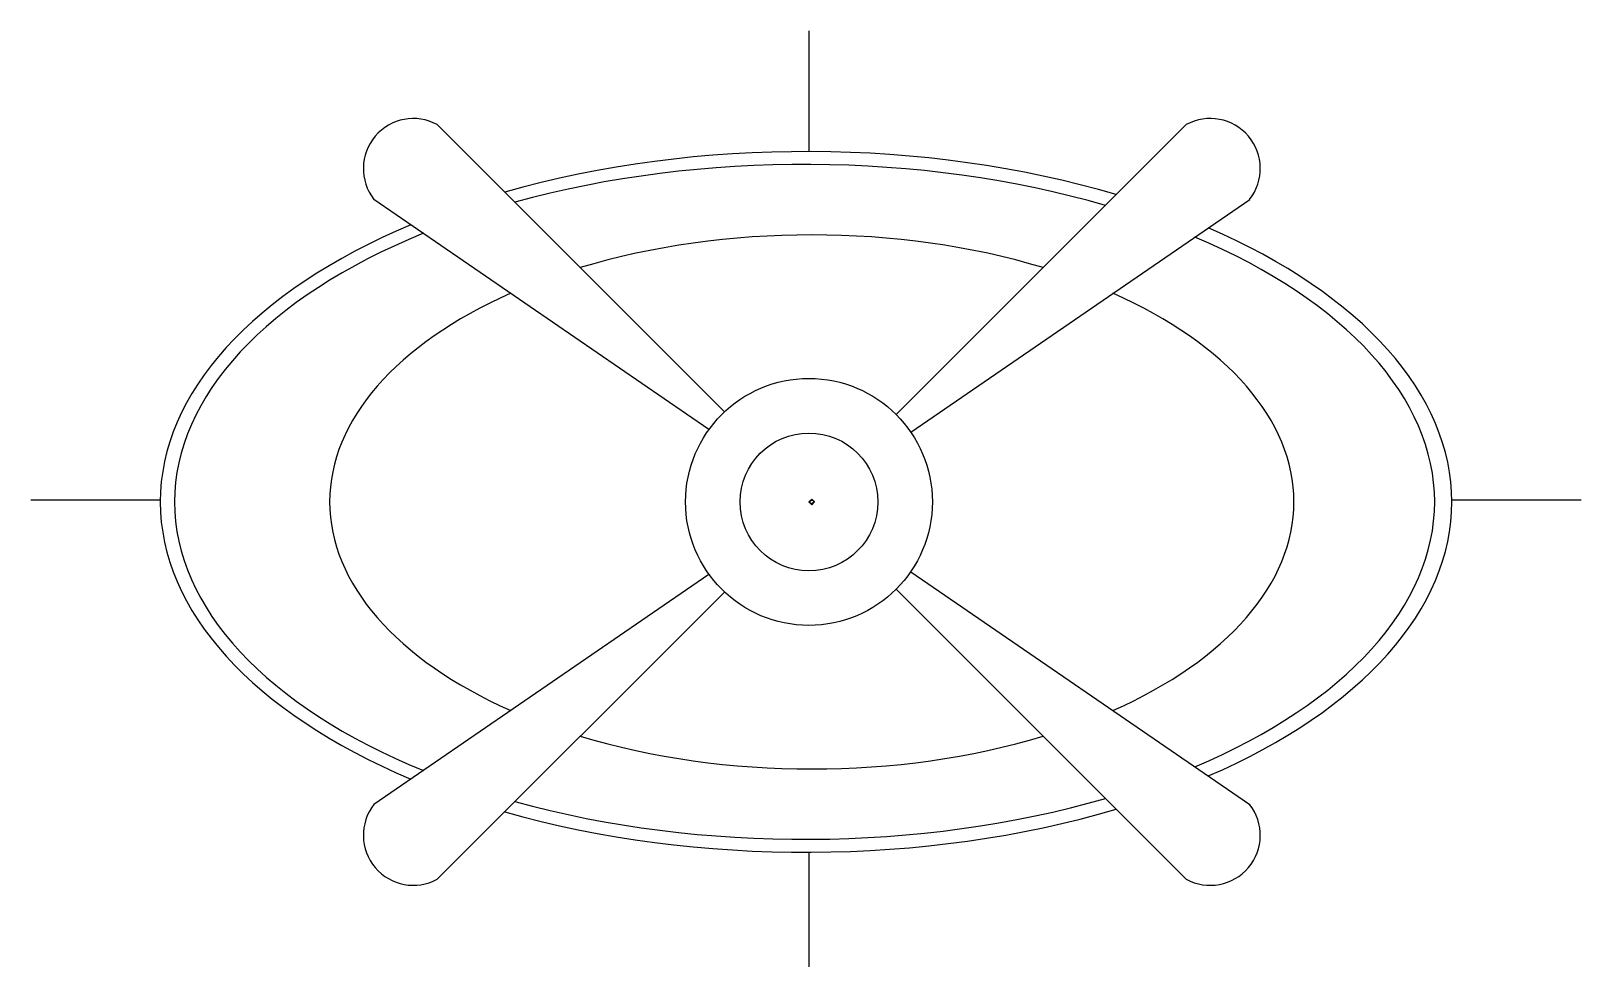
# Model space of a CAD drawing. Header units: millimetres. Extents: x 0 to 1407, y 0 to 849.
import ezdxf

# ---------------------------------------------------------------- set-up
doc = ezdxf.new("R2010")
doc.units = ezdxf.units.MM

msp = doc.modelspace()

# ---------------------------------------------------------------- linework, layer by layer
at = {"color": 9}
for p, q in [((706.3, 739.7, 0), (706.3, 849.1, 0)), ((629.4, 503.7, 0), (368.7, 764.2, 0)), ((785.3, 501.1, 0), (1048.5, 764.2, 0)), ((615.3, 487.7, 0), (311.2, 696.3, 0)), ((798.4, 485.3, 0), (1106, 696.3, 0)), ((0, 423.8, 0), (117.3, 423.8, 0)), ((706, 421.9, 0), (708.6, 424.5, 0)), ((706, 421.9, 0), (709.1, 424, 0)), ((711.2, 421.9, 0), (708.1, 424, 0)), ((711.2, 421.9, 0), (708.6, 424.5, 0)), ((1289.5, 423.8, 0), (1406.7, 423.8, 0)), ((706, 421.9, 0), (709.1, 419.8, 0)), ((706, 421.9, 0), (708.6, 419.3, 0)), ((711.2, 421.9, 0), (708.1, 419.8, 0)), ((711.2, 421.9, 0), (708.6, 419.3, 0)), ((615.3, 356.1, 0), (311.2, 147.5, 0)), ((798.4, 358.5, 0), (1106, 147.5, 0)), ((629.4, 340.1, 0), (368.7, 79.6, 0)), ((785.3, 342.7, 0), (1048.5, 79.6, 0)), ((706.3, 0, 0), (706.3, 104.1, 0))]:
    msp.add_line(p, q, dxfattribs=at)
for radius in [112, 62.5]:
    msp.add_circle((706, 421.9, 0), radius, dxfattribs=at)
for centre, start, end in [((347, 724.3, 0), 61.4221, 218.0549), ((1070.2, 724.3, 0), 321.9451, 118.5779), ((347, 119.5, 0), 141.9451, 298.5779), ((1070.2, 119.5, 0), 241.4221, 38.0549)]:
    msp.add_arc(centre, 45.4, start, end, dxfattribs=at)
for centre, major_axis, ratio, start_param, end_param in [((703.4, 421.9, 0), (-586.1, 0), 0.542222, 4.211305, 5.197848), ((702.1, 421.9, 0), (-571.8, 0), 0.535308, 4.214549, 5.19015), ((703.4, 421.9, 0), (-586.1, 0), 0.542222, 5.370729, 7.195642), ((702.1, 421.9, 0), (-571.8, 0), 0.535308, 5.362384, 7.203987), ((708.6, 421.9, 0), (-437.6, 0), 0.553572, 4.211686, 5.213094), ((702.1, 421.9, 0), (-571.8, 0), 0.535308, 2.23875, 4.044435), ((703.4, 421.9, 0), (-586.1, 0), 0.542222, 2.243084, 4.040102), ((708.6, 421.9, 0), (-437.6, 0), 0.553572, 5.386659, 7.179711), ((708.6, 421.9, 0), (-437.6, 0), 0.553572, 2.245065, 4.038121), ((708.6, 421.9, 0), (-437.6, 0), 0.553572, 1.070091, 2.071499), ((703.4, 421.9, 0), (-586.1, 0), 0.542222, 1.085338, 2.07188), ((702.1, 421.9, 0), (-571.8, 0), 0.535308, 1.093035, 2.068636)]:
    msp.add_ellipse(centre, major_axis=major_axis, ratio=ratio, start_param=start_param, end_param=end_param, dxfattribs=at)

doc.saveas('drawing.dxf')
